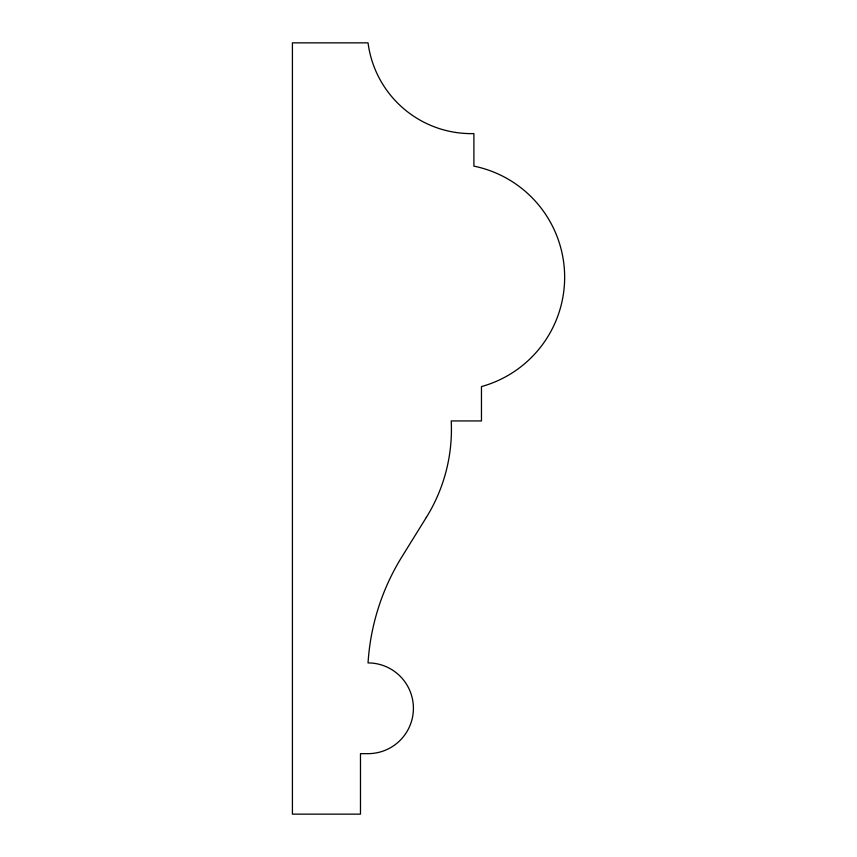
<?xml version="1.0" encoding="UTF-8"?>
<svg xmlns="http://www.w3.org/2000/svg" width="857" height="857" viewBox="0 0 857 857"><rect width="100%" height="100%" fill="white"/><g stroke="black" fill="none" stroke-linecap="round" stroke-linejoin="round"><path stroke-width="1.29" d="M426.336 517.424L401.944 556.739A228.733 228.733 0 0 0 368.039 662.911A45.367 45.367 0 0 1 413.406 708.289A45.367 45.367 0 0 1 368.039 753.657L360.476 753.657L360.476 814.15L292.419 814.15L292.419 42.85L368.039 42.85A104.147 104.147 0 0 0 473.9 133.596L473.9 166.129A113.424 113.424 0 0 1 481.463 386.582L481.463 420.937L451.221 420.937A167.051 167.051 0 0 1 426.336 517.424"/></g></svg>
